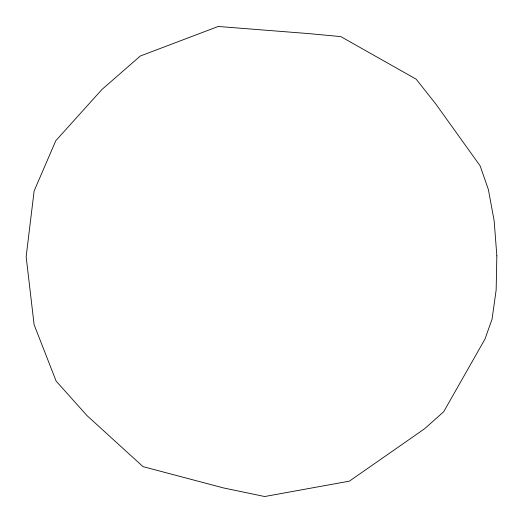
<?xml version="1.0" encoding="UTF-8"?>
<svg xmlns="http://www.w3.org/2000/svg" width="523" height="523" viewBox="0 0 523 523"><rect width="100%" height="100%" fill="white"/><g stroke="black" fill="none" stroke-linecap="round" stroke-linejoin="round"><path stroke-width="0.78" d="M496.85 255.839L496.144 290.049L492.051 319.18L484.952 339.133L443.661 411.784L424.578 428.768L349.41 481.147L264.677 496.53L223.589 487.959L143.027 466.634L86.968 415.576L56.105 381.038L34.106 324.711L26.15 256.688L34.126 190.973L55.811 140.68L101.92 89.498L140.321 56L218.248 26.47L308.544 33.583L340.813 36.603L416.158 79.182L435.881 104.097L480.107 165.824L488.364 189.47L494.157 220.869L496.85 255.839"/></g></svg>
